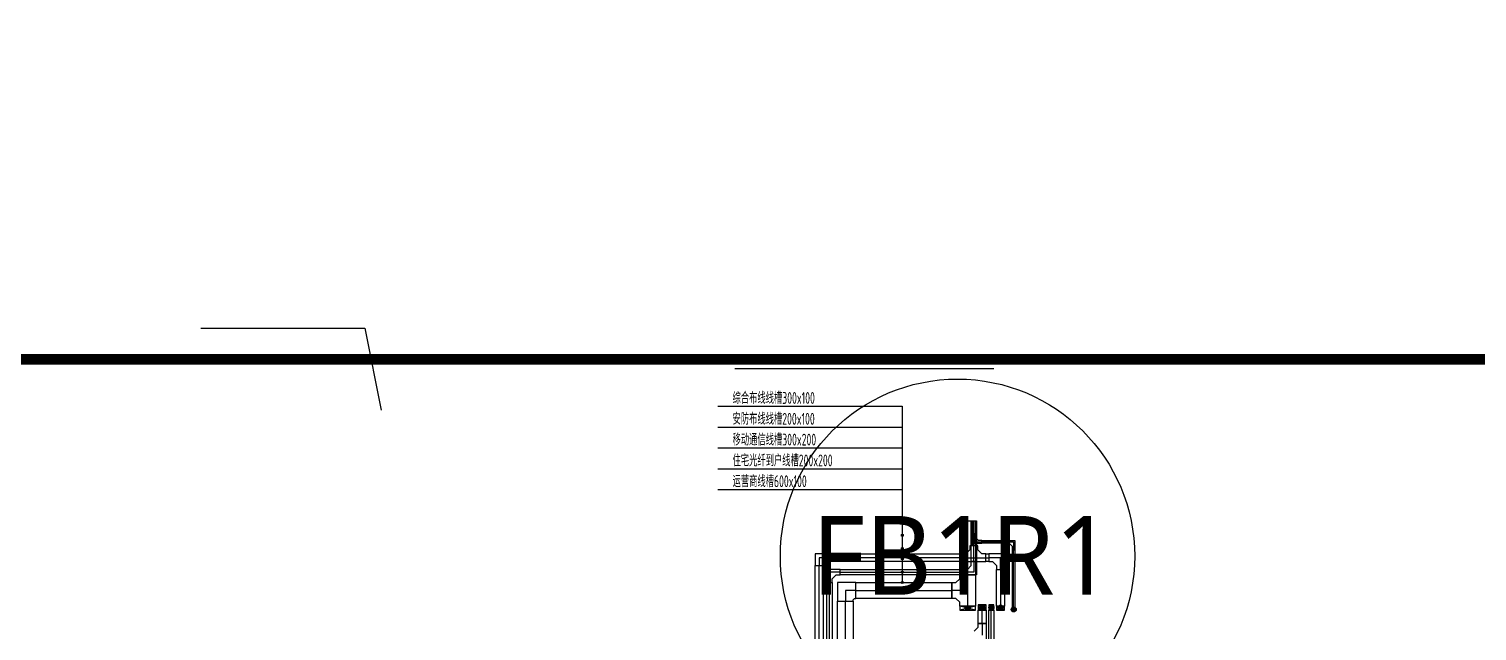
# Model space of a CAD drawing. Extents: x 0 to 3879896, y -114000 to 391286.
# Drawn here: x 2166973 to 2222046, y 301257 to 324171 of the extents above; entities that cross this region are included whole.
import ezdxf

# ---------------------------------------------------------------- set-up
doc = ezdxf.new("R2010")
doc.units = 0
doc.header["$LTSCALE"] = 1000
doc.header["$MEASUREMENT"] = 0
doc.linetypes.add('SZGX_a-zzgr$0$DASHDOT2', pattern=[6, 3, -1.5, 0, -1.5])
for name, color, linetype in [('20170912广田意见修改', 1, 'CONTINUOUS'), ('Arc_家具布置', 8, 'CONTINUOUS'), ('AXIS', 3, 'CONTINUOUS'), ('A无产权', 5, 'CONTINUOUS'), ('CABLETRAY_DOTE', 5, 'CONTINUOUS'), ('CABLETRAY_WEAK', 6, 'CONTINUOUS'), ('T-C-CHANNELS', 30, 'CONTINUOUS'), ('T-I-CHANNELS', 2, 'CONTINUOUS'), ('T-METER DATA', 150, 'C_LINE'), ('T-SYSTEM', 4, 'CONTINUOUS'), ('T-TEXT', 7, 'CONTINUOUS'), ('T-光企', 120, 'CONTINUOUS'), ('T-电源线槽', 1, 'CONTINUOUS'), ('T-铁塔', 3, 'CONTINUOUS')]:
    doc.layers.add(name, color=color, linetype=linetype)
doc.layers.add('Arc_建筑红线', color=1, linetype='CONTINUOUS', lineweight=40)
doc.styles.add('_TCH_DIM', font='SIMPLEX', dxfattribs={"bigfont": 'GBCBIG'})
doc.styles.add('GBSTYLE', font='gbxwxt.shx', dxfattribs={"width": 0.6, "bigfont": 'gbhzfs.shx'})
doc.styles.get("Standard").update_dxf_attribs({"font": 'GBENOR', "bigfont": 'GBCBIG'})
doc.linetypes.add('C_LINE', pattern='A,25.7,-2.08,["C",Standard,S=2.54,R=0,X=-0.54,Y=-1.27],-2.35', length=30.13)

# ---------------------------------------------------------------- blocks, each defined once
blk = doc.blocks.new('A$C53DD775B')
at = {"layer": 'T-SYSTEM', "elevation": 0}
for points in [[(85030, 53479, 0, 0, 0), (84532, 52980, 150, 0, 0), (84293, 52741, 0, 0, 0)], [(85585, 53503, 0, 0, 0), (85086, 53004, 150, 0, 0), (84847, 52765, 0, 0, 0)], [(85197, 52765, 0, 0, 0), (85696, 53264, 150, 0, 0), (85935, 53503, 0, 0, 0)], [(85197, 52765, 0, 0, 0), (85696, 53264, 150, 0, 0), (85935, 53503, 0, 0, 0)], [(85547, 52765, 0, 0, 0), (86046, 53264, 150, 0, 0), (86285, 53503, 0, 0, 0)], [(85547, 52765, 0, 0, 0), (86046, 53264, 150, 0, 0), (86285, 53503, 0, 0, 0)], [(86047, 52690, 0, 0, 0), (86546, 53189, 150, 0, 0), (86785, 53428, 0, 0, 0)], [(86047, 52690, 0, 0, 0), (86546, 53189, 150, 0, 0), (86785, 53428, 0, 0, 0)]]:
    blk.add_lwpolyline(points, format="xyseb", dxfattribs=at)
at = {"layer": 'T-SYSTEM', "const_width": 90, "elevation": 0}
for points in [[(84990, 53478, 1), (85080, 53478, 1)], [(84990, 53478, 1), (85080, 53478, 1)], [(85540, 53503, 1), (85630, 53503, 1)], [(85890, 53503, 1), (85980, 53503, 1)], [(86240, 53503, 1), (86330, 53503, 1)], [(86240, 53503, 1), (86330, 53503, 1)], [(86240, 53503, 1), (86330, 53503, 1)], [(86240, 53503, 1), (86330, 53503, 1)], [(86740, 53428, 1), (86830, 53428, 1)], [(86740, 53428, 1), (86830, 53428, 1)], [(86740, 53428, 1), (86830, 53428, 1)], [(86740, 53428, 1), (86830, 53428, 1)]]:
    blk.add_lwpolyline(points, format="xyb", close=True, dxfattribs=at)
at = {"layer": 'T-SYSTEM'}
for centre in [(85035, 53478, 0), (85035, 53478, 0), (85585, 53503, 0), (85935, 53503, 0), (86285, 53503, 0), (86285, 53503, 0), (86285, 53503, 0), (86285, 53503, 0), (86785, 53428, 0), (86785, 53428, 0), (86785, 53428, 0), (86785, 53428, 0)]:
    blk.add_circle(centre, 90, dxfattribs=at)
blk = doc.blocks.new('A$C7B3708B5')
at = {"layer": 'T-TEXT', "linetype": 'ByBlock'}
h = blk.add_hatch(color=256, dxfattribs=at)
edge = h.paths.add_edge_path()
edge.add_arc((70660, 36380), 37.5, 0, 360)
h = blk.add_hatch(color=256, dxfattribs=at)
edge = h.paths.add_edge_path()
edge.add_arc((70660, 35880), 37.5, 0, 360)
h = blk.add_hatch(color=256, dxfattribs=at)
edge = h.paths.add_edge_path()
edge.add_arc((70660, 35480), 37.5, 0, 360)
h = blk.add_hatch(color=256, dxfattribs=at)
edge = h.paths.add_edge_path()
edge.add_arc((70660, 34980), 37.5, 0, 360)
h = blk.add_hatch(color=256, dxfattribs=at)
edge = h.paths.add_edge_path()
edge.add_arc((70660, 34580), 37.5, 0, 360)
at = {"layer": 'CABLETRAY_DOTE'}
for p, q in [((73144, 34880), (73144, 36930)), ((73383, 36430), (73383, 36930)), ((73383, 35978), (73383, 36930)), ((73383, 36430), (73383, 36130)), ((73383, 36130), (73683, 36130)), ((73383, 35528), (73383, 35978)), ((74594, 36130), (73683, 36130)), ((74594, 36130), (74894, 36130)), ((74894, 36130), (74894, 35830)), ((74894, 33580), (74894, 35830)), ((67794, 35528), (67494, 35528)), ((67494, 35528), (67494, 35228)), ((72933, 35528), (67794, 35528)), ((72933, 35528), (73833, 35528)), ((73833, 35528), (73944, 35528)), ((74394, 35528), (73944, 35528)), ((74394, 35078), (74394, 35528)), ((67494, 31830), (67494, 35228)), ((73144, 34880), (73144, 33680)), ((74394, 35078), (74394, 33680)), ((67894, 32430), (67894, 34578)), ((68894, 34280), (68494, 34280)), ((68494, 34280), (68494, 33880)), ((68894, 34280), (72544, 34280)), ((73144, 34280), (72544, 34280)), ((68494, 18080), (68494, 33880))]:
    blk.add_line(p, q, dxfattribs=at)
at = {"layer": 'CABLETRAY_DOTE', "linetype": 'ByBlock'}
for p, q in [((73383, 35378), (73383, 36930)), ((73383, 35378), (73383, 34978)), ((68294, 34978), (67894, 34978)), ((67894, 34978), (67894, 34578)), ((68294, 34978), (72983, 34978)), ((73383, 34978), (72983, 34978)), ((73144, 33680), (73144, 33680)), ((73694, 33030), (73694, 33530)), ((74044, 32430), (74044, 33530)), ((73694, 33030), (73694, 32580))]:
    blk.add_line(p, q, dxfattribs=at)
at = {"layer": 'CABLETRAY_WEAK', "linetype": 'ByBlock'}
for p, q in [((73283, 36930), (73483, 36930)), ((73283, 35378), (73283, 36930)), ((73483, 36930), (73483, 35378)), ((73283, 35228), (73283, 35378)), ((73283, 35378), (73483, 35378)), ((73483, 35378), (73283, 35378)), ((73483, 35378), (73483, 34878)), ((68294, 35078), (67794, 35078)), ((67794, 35078), (67794, 34578)), ((67994, 34728), (68144, 34878)), ((67994, 34578), (67994, 34728)), ((68144, 34878), (68294, 34878)), ((68294, 34878), (68294, 35078)), ((68294, 35078), (72983, 35078)), ((68294, 34878), (68294, 35078)), ((72983, 34878), (68294, 34878)), ((72983, 35078), (72983, 34878)), ((72983, 34878), (72983, 35078)), ((72983, 35078), (73133, 35078)), ((73483, 34878), (72983, 34878)), ((73133, 35078), (73283, 35228)), ((67794, 34578), (67994, 34578)), ((73144, 33680), (73144, 33680)), ((73144, 33680), (73144, 33680)), ((73144, 33680), (73144, 33680)), ((73144, 33680), (73144, 33680))]:
    blk.add_line(p, q, dxfattribs=at)
at = {"layer": 'CABLETRAY_WEAK'}
for p, q in [((67794, 34578), (67994, 34578)), ((67794, 32430), (67794, 34578)), ((67994, 34578), (67994, 32430))]:
    blk.add_line(p, q, dxfattribs=at)
at = {"layer": 'T-C-CHANNELS'}
for p, q in [((72844, 36930), (73444, 36930)), ((72844, 34880), (72844, 36930)), ((73444, 36930), (73444, 34880)), ((72694, 34580), (72844, 34730)), ((73444, 34880), (72844, 34880)), ((72844, 34730), (72844, 34880)), ((72844, 34880), (73444, 34880)), ((73444, 34880), (73444, 33680)), ((68894, 34580), (68194, 34580)), ((68194, 34580), (68194, 33880)), ((68894, 33980), (68894, 34580)), ((68894, 33980), (68894, 34580)), ((68894, 34580), (72544, 34580)), ((72544, 34580), (72544, 33980)), ((72544, 33980), (72544, 34580)), ((72544, 34580), (72694, 34580)), ((68194, 33880), (68794, 33880)), ((68194, 18080), (68194, 33880)), ((68194, 33880), (68794, 33880)), ((68794, 33930), (68844, 33980)), ((68794, 33880), (68794, 33930)), ((68794, 33880), (68794, 18080)), ((68844, 33980), (68894, 33980)), ((72544, 33980), (68894, 33980)), ((72694, 33980), (72544, 33980)), ((72844, 33830), (72694, 33980)), ((72844, 33680), (72844, 33830)), ((73444, 33680, 0), (72844, 33530, 0)), ((73444, 33530, 0), (72844, 33680, 0)), ((73444, 33680), (72844, 33680))]:
    blk.add_line(p, q, dxfattribs=at)
at = {"layer": 'T-C-CHANNELS', "elevation": 0}
blk.add_lwpolyline([(72844, 33530), (73444, 33530), (73444, 33680), (72844, 33680)], close=True, dxfattribs=at)
at = {"layer": 'T-I-CHANNELS'}
for p, q in [((73333, 36930), (73433, 36930)), ((73333, 35978), (73333, 36930)), ((73433, 36930), (73433, 35978)), ((73233, 35828), (73083, 35678)), ((73533, 35978), (73233, 35978)), ((73233, 35978), (73233, 35828)), ((73433, 35978), (73333, 35978)), ((73533, 35828), (73533, 35978)), ((73683, 35678), (73533, 35828)), ((67794, 35678), (67344, 35678)), ((67344, 35678), (67344, 35228)), ((67644, 35303), (67719, 35378)), ((67644, 35228), (67644, 35303)), ((67719, 35378), (67794, 35378)), ((67794, 35378), (67794, 35678)), ((67794, 35678), (72933, 35678)), ((67794, 35378), (67794, 35678)), ((72933, 35378), (67794, 35378)), ((72933, 35678), (72933, 35378)), ((73083, 35678), (72933, 35678)), ((72933, 35678), (72933, 35378)), ((72933, 35378), (73833, 35378)), ((73833, 35678), (73683, 35678)), ((73833, 35378), (73833, 35678)), ((73833, 35378), (73833, 35678)), ((73833, 35678), (73944, 35678)), ((73944, 35378), (73833, 35378)), ((74544, 35678), (73944, 35678)), ((73944, 35678), (73944, 35378)), ((73944, 35678), (73944, 35378)), ((73944, 35378), (74094, 35378)), ((74094, 35378), (74244, 35228)), ((74544, 35078), (74544, 35678)), ((67344, 35228), (67644, 35228)), ((67344, 35228), (67644, 35228)), ((67344, 31830), (67344, 35228)), ((67644, 35228), (67644, 31830)), ((74244, 35228), (74244, 35078)), ((74244, 35078), (74544, 35078)), ((74244, 33680), (74244, 35078)), ((74244, 35078), (74544, 35078)), ((74544, 35078), (74544, 33680)), ((74544, 33680, 0), (74244, 33530, 0)), ((74544, 33530, 0), (74244, 33680, 0)), ((74544, 33680), (74244, 33680))]:
    blk.add_line(p, q, dxfattribs=at)
at = {"layer": 'T-I-CHANNELS', "elevation": 0}
blk.add_lwpolyline([(74244, 33530), (74544, 33530), (74544, 33680), (74244, 33680)], close=True, dxfattribs=at)
at = {"layer": 'T-SYSTEM', "elevation": 0}
for points in [[(73140, 33606, 0, 0, 0), (72641, 33107, 150, 0, 0), (72402, 32868, 0, 0, 0)], [(73694, 33630, 0, 0, 0), (73195, 33131, 150, 0, 0), (72956, 32892, 0, 0, 0)], [(73306, 32892, 0, 0, 0), (73805, 33391, 150, 0, 0), (74044, 33630, 0, 0, 0)], [(73306, 32892, 0, 0, 0), (73805, 33391, 150, 0, 0), (74044, 33630, 0, 0, 0)], [(73656, 32892, 0, 0, 0), (74155, 33391, 150, 0, 0), (74394, 33630, 0, 0, 0)], [(73656, 32892, 0, 0, 0), (74155, 33391, 150, 0, 0), (74394, 33630, 0, 0, 0)], [(74156, 32817, 0, 0, 0), (74655, 33316, 150, 0, 0), (74894, 33555, 0, 0, 0)], [(74156, 32817, 0, 0, 0), (74655, 33316, 150, 0, 0), (74894, 33555, 0, 0, 0)]]:
    blk.add_lwpolyline(points, format="xyseb", dxfattribs=at)
at = {"layer": 'T-SYSTEM', "const_width": 90, "elevation": 0}
for points in [[(73099, 33605, 1), (73189, 33605, 1)], [(73099, 33605, 1), (73189, 33605, 1)], [(73649, 33630, 1), (73739, 33630, 1)], [(73999, 33630, 1), (74089, 33630, 1)], [(74349, 33630, 1), (74439, 33630, 1)], [(74349, 33630, 1), (74439, 33630, 1)], [(74349, 33630, 1), (74439, 33630, 1)], [(74349, 33630, 1), (74439, 33630, 1)], [(74849, 33555, 1), (74939, 33555, 1)], [(74849, 33555, 1), (74939, 33555, 1)], [(74849, 33555, 1), (74939, 33555, 1)], [(74849, 33555, 1), (74939, 33555, 1)]]:
    blk.add_lwpolyline(points, format="xyb", close=True, dxfattribs=at)
at = {"layer": 'T-SYSTEM'}
for centre in [(73144, 33605, 0), (73144, 33605, 0), (73694, 33630, 0), (74044, 33630, 0), (74394, 33630, 0), (74394, 33630, 0), (74394, 33630, 0), (74394, 33630, 0), (74894, 33555, 0), (74894, 33555, 0), (74894, 33555, 0), (74894, 33555, 0)]:
    blk.add_circle(centre, 90, dxfattribs=at)
at = {"layer": 'T-TEXT', "linetype": 'ByBlock'}
for p, q in [((63641, 41292, 0), (70660, 41292)), ((63641, 40500, 0), (70660, 40500)), ((63641, 39708, 0), (70660, 39708)), ((63641, 38916, 0), (70660, 38916)), ((63641, 38124, 0), (70660, 38124))]:
    blk.add_line(p, q, dxfattribs=at)
at = {"layer": 'T-TEXT'}
blk.add_line((70660, 41292), (70660, 34580), dxfattribs=at)
at = {"layer": 'T-TEXT', "linetype": 'ByBlock'}
for centre in [(70660, 36380), (70660, 35880), (70660, 35480), (70660, 34980, 0), (70660, 34580, 0)]:
    blk.add_circle(centre, 37.5, dxfattribs=at)
at = {"layer": 'T-光企', "linetype": 'ByBlock'}
for p, q in [((74144, 33730, 0), (73944, 33530, 0)), ((74144, 33530, 0), (73944, 33730, 0)), ((73944, 33530), (74144, 33530)), ((73944, 32430), (73944, 33530)), ((74144, 33530), (74144, 32430))]:
    blk.add_line(p, q, dxfattribs=at)
at = {"layer": 'T-光企', "linetype": 'ByBlock', "elevation": 0}
blk.add_lwpolyline([(73944, 33530), (74144, 33530), (74144, 33730), (73944, 33730)], close=True, dxfattribs=at)
at = {"layer": 'T-电源线槽'}
for p, q in [((73333, 36930), (73433, 36930)), ((73333, 36430), (73333, 36930)), ((73433, 36930), (73433, 36430)), ((73433, 36430), (73333, 36430)), ((73333, 36430), (73333, 36080)), ((73433, 36430), (73333, 36430)), ((73433, 36305), (73433, 36430)), ((73333, 36080), (73683, 36080)), ((73558, 36180), (73433, 36305)), ((73683, 36180), (73558, 36180)), ((73683, 36080), (73683, 36180)), ((73683, 36180), (74594, 36180)), ((73683, 36080), (73683, 36180)), ((74594, 36080), (73683, 36080)), ((74594, 36180), (74594, 36080)), ((74594, 36180), (74944, 36180)), ((74594, 36080), (74594, 36180)), ((74719, 36080), (74594, 36080)), ((74844, 35955), (74719, 36080)), ((74844, 35830), (74844, 35955)), ((74844, 35830), (74944, 35830)), ((74844, 33580), (74844, 35830)), ((74944, 35830), (74844, 35830)), ((74944, 36180), (74944, 35830)), ((74944, 35830), (74944, 33580)), ((74944, 33580), (74844, 33580))]:
    blk.add_line(p, q, dxfattribs=at)
at = {"layer": 'T-电源线槽', "ltscale": 0.05}
for p, q in [((74844, 33530, 0), (74944, 33580, 0)), ((74844, 33580, 0), (74944, 33530, 0))]:
    blk.add_line(p, q, dxfattribs=at)
at = {"layer": 'T-电源线槽', "ltscale": 0.05, "elevation": 0}
blk.add_lwpolyline([(74844, 33580), (74844, 33530), (74944, 33530), (74944, 33580)], close=True, dxfattribs=at)
at = {"layer": 'T-铁塔', "linetype": 'ByBlock'}
for p, q in [((64296, 42733, 0), (74138, 42733, 0)), ((73844, 33730, 0), (73544, 33530, 0)), ((73844, 33530, 0), (73544, 33730, 0)), ((73544, 33530), (73844, 33530)), ((73544, 33030), (73544, 33530)), ((73844, 33530), (73844, 33030)), ((73394, 32730), (73544, 32880)), ((73844, 33030), (73544, 33030)), ((73544, 32880), (73544, 33030)), ((73544, 33030), (73844, 33030)), ((73844, 33030), (73844, 32430))]:
    blk.add_line(p, q, dxfattribs=at)
at = {"layer": 'T-铁塔', "linetype": 'ByBlock', "elevation": 0}
blk.add_lwpolyline([(73544, 33530), (73844, 33530), (73844, 33730), (73544, 33730)], close=True, dxfattribs=at)
at = {"layer": 'T-TEXT', "linetype": 'ByBlock', "style": 'GBSTYLE', "width": 0.7}
for s, p in [('综合布线线槽300x100', (64203, 41382)), ('安防布线线槽200x100', (64203, 40589)), ('移动通信线槽300x200', (64203, 39797)), ('住宅光纤到户线槽200x200', (64203, 39005)), ('运营商线槽600x100', (64203, 38213))]:
    blk.add_text(s, height=450, dxfattribs=at).set_placement(p)

msp = doc.modelspace()

# ---------------------------------------------------------------- linework, layer by layer
at = {"layer": 'Arc_建筑红线', "color": 20, "linetype": 'SZGX_a-zzgr$0$DASHDOT2', "ltscale": 0.2, "const_width": 400, "elevation": 0}
msp.add_lwpolyline([(2129528.4, 303600.5), (2137528.4, 311600.5), (2312028.4, 311600.5), (2316028.4, 307876.3), (2316028.4, 298599), (2261028.4, 298599), (2261028.4, 222099), (2276028.4, 222099), (2276028.4, 129100.5), (2129528.4, 129100.5)], close=True, dxfattribs=at)
at = {"layer": 'AXIS', "linetype": 'ByBlock'}
msp.add_lwpolyline([(2173511.8, 312789.7), (2179749.3, 312789.7), (2180369.3, 309659.1)], dxfattribs=at)
at = {"layer": 'T-METER DATA', "color": 1, "linetype": 'ByBlock'}
msp.add_circle((2200820.3, 302395.7), 50000, dxfattribs=at)
at = {"layer": 'T-METER DATA', "color": 3, "linetype": 'ByBlock'}
msp.add_circle((2202287.6, 304108.3), 6737.7, dxfattribs=at)

# ---------------------------------------------------------------- block references
at = {"layer": '20170912广田意见修改'}
msp.add_blockref('A$C7B3708B5', (2129528.4, 268520.4, 0), dxfattribs=at)
at = {"layer": 'Arc_家具布置'}
msp.add_blockref('A$C53DD775B', (2117646.3, 248650.5, 0), dxfattribs=at)

# ---------------------------------------------------------------- texts
at = {"layer": 'A无产权', "color": 3, "insert": (2196747.1, 305639.6, 0), "char_height": 3000, "attachment_point": 1, "style": '_TCH_DIM'}
msp.add_mtext_dynamic_manual_height_columns('{\\fMicrosoft YaHei|b0|i0|c134|p34;FB1R1}', width=5863.737, gutter_width=1750, heights=[0], dxfattribs=at)

doc.saveas('drawing.dxf')
